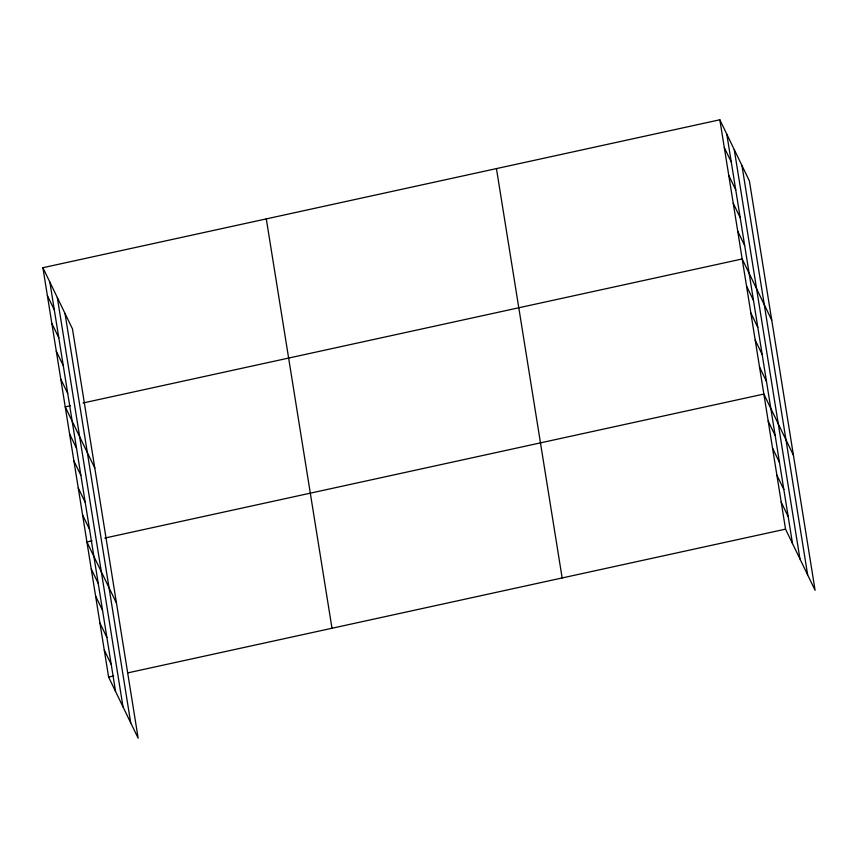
<?xml version="1.0" encoding="UTF-8"?>
<svg xmlns="http://www.w3.org/2000/svg" width="858" height="858" viewBox="0 0 858 858"><rect width="100%" height="100%" fill="white"/><g stroke="black" fill="none" stroke-linecap="round" stroke-linejoin="round"><path stroke-width="1.29" d="M42.9 267.707L72.458 328.861L138.159 738.212L108.601 677.069L42.9 267.707L719.841 119.788L749.399 180.931L815.1 590.293L785.542 529.139L719.841 119.788M70.345 405.77L65.24 406.896L94.798 468.039M83.108 402.981L742.181 258.966L771.739 320.12M92.031 540.862L86.915 541.977L116.484 603.131M104.794 538.073L763.856 394.058L793.414 455.201M108.601 677.069L113.706 675.954M127.745 672.886L785.542 529.139M724.302 147.619L731.263 162.023M728.774 175.461L735.735 189.854M733.236 203.292L740.197 217.696M737.708 231.124L744.669 245.527M746.514 285.982L753.474 300.386M750.847 312.998L757.807 327.402M755.19 340.015L762.151 354.418M759.523 367.031L766.484 381.435M768.189 421.074L775.149 435.467M772.532 448.091L779.493 462.483M776.865 475.107L783.826 489.51M781.198 502.123L788.159 516.527M47.372 295.549L54.333 309.942M51.834 323.38L58.794 337.784M56.306 351.222L63.267 365.615M60.768 379.054L67.728 393.457M69.573 433.912L76.534 448.305M73.917 460.928L80.877 475.321M78.25 487.945L85.21 502.338M82.582 514.961L89.543 529.365M91.259 568.993L98.22 583.397M95.592 596.01L102.552 610.413M99.925 623.037L106.885 637.43M104.268 650.053L111.229 664.446M741.945 165.508L807.646 574.86M734.255 149.614L799.956 558.966M726.801 134.18L792.502 543.543M496.45 168.597L562.151 577.96M266.291 218.897L331.992 628.249M65.004 313.427L130.706 722.79M57.314 297.533L123.016 706.895M49.861 282.11L115.562 691.462"/></g></svg>
